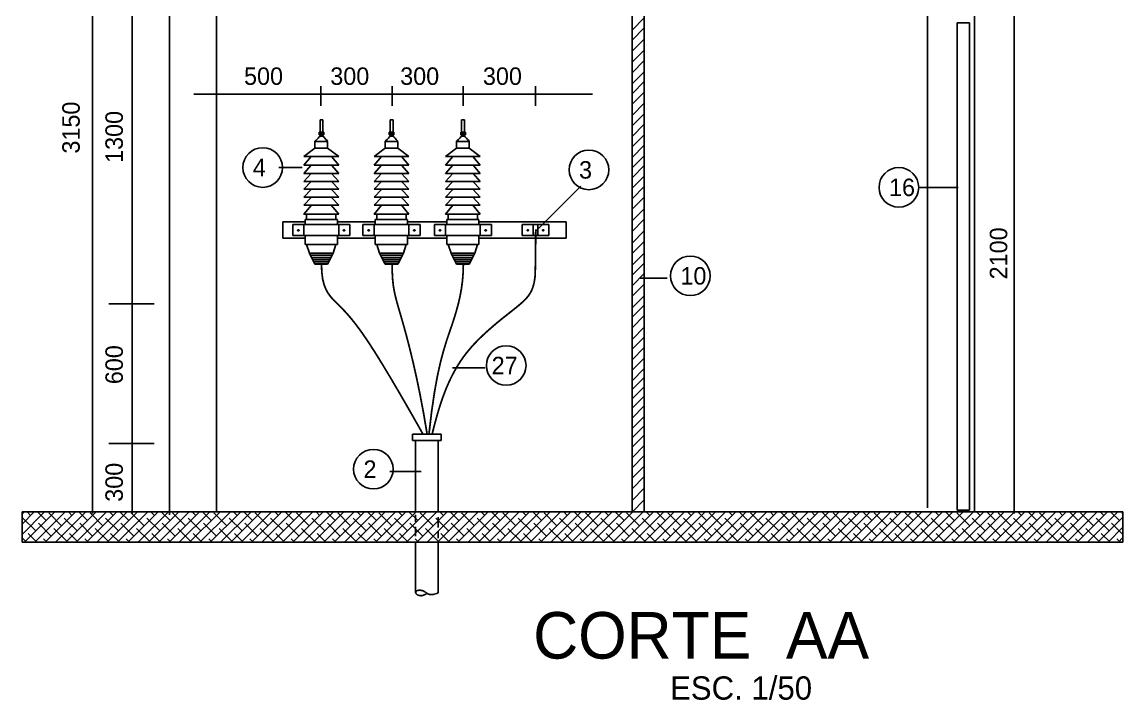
# Model space of a CAD drawing. Extents: x 0.013 to 0.842, y 0.009 to 0.544.
# Drawn here: x 0.2083 to 0.3028, y 0.2093 to 0.2675 of the extents above; entities that cross this region are included whole.
import ezdxf

# ---------------------------------------------------------------- set-up
doc = ezdxf.new("R2010")
doc.units = 0
doc.header["$LTSCALE"] = 250
doc.header["$MEASUREMENT"] = 0
doc.layers.get('0').update_dxf_attribs({"linetype": 'CONTINUOUS'})
doc.layers.add('DETALHES-DIVERSOS', color=7, linetype='CONTINUOUS')
doc.styles.add('ROMANS', font='TXT', dxfattribs={"height": 100})

# ---------------------------------------------------------------- blocks, each defined once
blk = doc.blocks.new('*X2')
at = {"color": 0}
for p, q in [((72330, 43869), (72711, 44250)), ((72330, 44046), (72534, 44250)), ((72330, 44223), (72357, 44250)), ((72567, 43929), (72346, 44150)), ((72368, 43730), (72888, 44250)), ((72478, 44194), (72423, 44250)), ((72545, 43730), (73065, 44250)), ((72744, 44106), (72599, 44250)), ((72721, 43730), (73241, 44250)), ((73009, 44017), (72788, 44238)), ((72898, 43730), (73418, 44250)), ((73274, 43929), (73053, 44150)), ((73075, 43730), (73595, 44250)), ((73186, 44194), (73130, 44250)), ((73252, 43730), (73772, 44250)), ((73451, 44106), (73307, 44250)), ((73428, 43730), (73948, 44250)), ((73716, 44017), (73495, 44238)), ((73605, 43730), (74125, 44250)), ((73981, 43929), (73760, 44150)), ((73782, 43730), (74302, 44250)), ((73893, 44194), (73837, 44250)), ((73959, 43730), (74479, 44250)), ((74158, 44106), (74014, 44250)), ((74136, 43730), (74656, 44250)), ((74423, 44017), (74202, 44238)), ((74312, 43730), (74832, 44250)), ((74688, 43929), (74467, 44150)), ((74489, 43730), (75009, 44250)), ((74600, 44194), (74544, 44250)), ((74666, 43730), (75186, 44250)), ((74865, 44106), (74721, 44250)), ((74843, 43730), (75363, 44250)), ((75130, 44017), (74909, 44238)), ((75019, 43730), (75539, 44250)), ((75395, 43929), (75174, 44150)), ((75196, 43730), (75716, 44250)), ((75307, 44194), (75251, 44250)), ((75373, 43730), (75893, 44250)), ((75572, 44106), (75428, 44250)), ((75550, 43730), (76070, 44250)), ((75837, 44017), (75616, 44238)), ((75727, 43730), (76247, 44250)), ((76102, 43929), (75881, 44150)), ((75903, 43730), (76423, 44250)), ((76014, 44194), (75958, 44250)), ((76080, 43730), (76600, 44250)), ((76279, 44106), (76135, 44250)), ((76257, 43730), (76777, 44250)), ((76544, 44017), (76323, 44238)), ((76434, 43730), (76954, 44250)), ((76809, 43929), (76589, 44150)), ((76610, 43730), (77130, 44250)), ((76721, 44194), (76665, 44250)), ((76787, 43730), (77307, 44250)), ((76986, 44106), (76842, 44250)), ((76964, 43730), (77484, 44250)), ((77251, 44017), (77030, 44238)), ((77141, 43730), (77661, 44250)), ((77517, 43929), (77296, 44150)), ((77318, 43730), (77838, 44250)), ((77428, 44194), (77372, 44250)), ((77494, 43730), (78014, 44250)), ((77693, 44106), (77549, 44250)), ((77671, 43730), (78191, 44250)), ((77959, 44017), (77738, 44238)), ((77848, 43730), (78368, 44250)), ((78224, 43929), (78003, 44150)), ((78025, 43730), (78545, 44250)), ((78135, 44194), (78079, 44250)), ((78201, 43730), (78721, 44250)), ((78400, 44106), (78256, 44250)), ((78378, 43730), (78898, 44250)), ((78666, 44017), (78445, 44238)), ((78555, 43730), (79075, 44250)), ((78931, 43929), (78710, 44150)), ((78732, 43730), (79252, 44250)), ((78842, 44194), (78787, 44250)), ((78909, 43730), (79429, 44250)), ((79108, 44106), (78963, 44250)), ((79085, 43730), (79605, 44250)), ((79373, 44017), (79152, 44238)), ((79262, 43730), (79782, 44250)), ((79638, 43929), (79417, 44150)), ((79439, 43730), (79959, 44250)), ((79550, 44194), (79494, 44250)), ((79616, 43730), (80136, 44250)), ((79815, 44106), (79670, 44250)), ((79792, 43730), (80312, 44250)), ((80080, 44017), (79859, 44238)), ((79969, 43730), (80489, 44250)), ((80345, 43929), (80124, 44150)), ((80146, 43730), (80666, 44250)), ((80257, 44194), (80201, 44250)), ((80323, 43730), (80843, 44250)), ((80522, 44106), (80378, 44250)), ((80500, 43730), (81020, 44250)), ((80787, 44017), (80566, 44238)), ((80676, 43730), (81196, 44250)), ((81052, 43929), (80831, 44150)), ((80853, 43730), (81373, 44250)), ((80964, 44194), (80908, 44250)), ((81030, 43730), (81550, 44250)), ((81229, 44106), (81085, 44250)), ((81207, 43730), (81727, 44250)), ((81494, 44017), (81273, 44238)), ((81383, 43730), (81903, 44250)), ((81759, 43929), (81538, 44150)), ((81560, 43730), (82080, 44250)), ((81671, 44194), (81615, 44250)), ((81737, 43730), (82257, 44250)), ((81936, 44106), (81792, 44250)), ((81914, 43730), (82434, 44250)), ((82201, 44017), (81980, 44238)), ((82091, 43730), (82611, 44250)), ((82466, 43929), (82245, 44150)), ((82267, 43730), (82787, 44250)), ((82378, 44194), (82322, 44250)), ((82444, 43730), (82964, 44250)), ((82643, 44106), (82499, 44250)), ((82621, 43730), (83141, 44250)), ((82908, 44017), (82687, 44238)), ((82798, 43730), (83318, 44250)), ((83173, 43929), (82952, 44150)), ((82974, 43730), (83494, 44250)), ((83085, 44194), (83029, 44250)), ((83151, 43730), (83671, 44250)), ((83350, 44106), (83206, 44250)), ((83328, 43730), (83848, 44250)), ((83615, 44017), (83394, 44238)), ((83505, 43730), (84025, 44250)), ((83881, 43929), (83660, 44150)), ((83682, 43730), (84202, 44250)), ((83792, 44194), (83736, 44250)), ((83858, 43730), (84378, 44250)), ((84057, 44106), (83913, 44250)), ((84035, 43730), (84555, 44250)), ((84322, 44017), (84102, 44238)), ((84212, 43730), (84732, 44250)), ((84588, 43929), (84367, 44150)), ((84389, 43730), (84909, 44250)), ((84499, 44194), (84443, 44250)), ((84565, 43730), (85085, 44250)), ((84764, 44106), (84620, 44250)), ((84742, 43730), (85262, 44250)), ((85030, 44017), (84809, 44238)), ((84919, 43730), (85439, 44250)), ((85295, 43929), (85074, 44150)), ((85096, 43730), (85616, 44250)), ((85206, 44194), (85151, 44250)), ((85273, 43730), (85793, 44250)), ((85472, 44106), (85327, 44250)), ((85449, 43730), (85969, 44250)), ((85737, 44017), (85516, 44238)), ((85626, 43730), (86146, 44250)), ((86002, 43929), (85781, 44150)), ((85803, 43730), (86323, 44250)), ((85913, 44194), (85858, 44250)), ((85980, 43730), (86500, 44250)), ((86179, 44106), (86034, 44250)), ((86156, 43730), (86676, 44250)), ((86444, 44017), (86223, 44238)), ((86333, 43730), (86853, 44250)), ((86709, 43929), (86488, 44150)), ((86510, 43730), (87030, 44250)), ((86621, 44194), (86565, 44250)), ((86687, 43730), (87207, 44250)), ((86886, 44106), (86742, 44250)), ((86864, 43730), (87384, 44250)), ((87151, 44017), (86930, 44238)), ((87040, 43730), (87560, 44250)), ((87416, 43929), (87195, 44150)), ((87217, 43730), (87737, 44250)), ((87328, 44194), (87272, 44250)), ((87394, 43730), (87914, 44250)), ((87593, 44106), (87449, 44250)), ((87571, 43730), (88091, 44250)), ((87858, 44017), (87637, 44238)), ((87747, 43730), (88267, 44250)), ((88123, 43929), (87902, 44150)), ((87924, 43730), (88444, 44250)), ((88035, 44194), (87979, 44250)), ((88101, 43730), (88621, 44250)), ((88300, 44106), (88156, 44250)), ((88278, 43730), (88798, 44250)), ((88565, 44017), (88344, 44238)), ((88455, 43730), (88975, 44250)), ((88830, 43929), (88609, 44150)), ((88631, 43730), (89151, 44250)), ((88742, 44194), (88686, 44250)), ((88808, 43730), (89328, 44250)), ((89007, 44106), (88863, 44250)), ((88985, 43730), (89505, 44250)), ((89272, 44017), (89051, 44238)), ((89162, 43730), (89682, 44250)), ((89537, 43929), (89316, 44150)), ((89338, 43730), (89858, 44250)), ((89449, 44194), (89393, 44250)), ((89515, 43730), (90035, 44250)), ((89714, 44106), (89570, 44250)), ((89692, 43730), (90212, 44250)), ((89979, 44017), (89758, 44238)), ((89869, 43730), (90389, 44250)), ((90245, 43929), (90024, 44150)), ((90045, 43730), (90565, 44250)), ((90156, 44194), (90100, 44250)), ((90222, 43730), (90742, 44250)), ((90421, 44106), (90277, 44250)), ((90399, 43730), (90919, 44250)), ((90686, 44017), (90465, 44238)), ((90576, 43730), (91096, 44250)), ((90952, 43929), (90731, 44150)), ((90753, 43730), (91190, 44167)), ((90863, 44194), (90807, 44250)), ((91128, 44106), (90984, 44250)), ((91190, 44221), (91173, 44238)), ((72832, 43841), (72611, 44062)), ((73097, 43752), (72876, 43973)), ((73539, 43841), (73318, 44062)), ((73804, 43752), (73583, 43973)), ((74246, 43841), (74025, 44062)), ((74511, 43752), (74290, 43973)), ((74953, 43841), (74732, 44062)), ((75218, 43752), (74998, 43973)), ((75660, 43841), (75439, 44062)), ((75926, 43752), (75705, 43973)), ((76368, 43841), (76147, 44062)), ((76633, 43752), (76412, 43973)), ((77075, 43841), (76854, 44062)), ((77340, 43752), (77119, 43973)), ((77782, 43841), (77561, 44062)), ((78047, 43752), (77826, 43973)), ((78489, 43841), (78268, 44062)), ((78754, 43752), (78533, 43973)), ((79196, 43841), (78975, 44062)), ((79461, 43752), (79240, 43973)), ((79903, 43841), (79682, 44062)), ((80168, 43752), (79947, 43973)), ((80610, 43841), (80389, 44062)), ((80875, 43752), (80654, 43973)), ((81317, 43841), (81096, 44062)), ((81582, 43752), (81361, 43973)), ((82024, 43841), (81803, 44062)), ((82290, 43752), (82069, 43973)), ((82731, 43841), (82511, 44062)), ((82997, 43752), (82776, 43973)), ((83439, 43841), (83218, 44062)), ((83704, 43752), (83483, 43973)), ((84146, 43841), (83925, 44062)), ((84411, 43752), (84190, 43973)), ((84853, 43841), (84632, 44062)), ((85118, 43752), (84897, 43973)), ((85560, 43841), (85339, 44062)), ((85825, 43752), (85604, 43973)), ((86267, 43841), (86046, 44062)), ((86532, 43752), (86311, 43973)), ((86974, 43841), (86753, 44062)), ((87239, 43752), (87018, 43973)), ((87681, 43841), (87460, 44062)), ((87946, 43752), (87725, 43973)), ((88388, 43841), (88167, 44062)), ((88654, 43752), (88433, 43973)), ((89095, 43841), (88874, 44062)), ((89361, 43752), (89140, 43973)), ((89803, 43841), (89582, 44062)), ((90068, 43752), (89847, 43973)), ((90510, 43841), (90289, 44062)), ((90775, 43752), (90554, 43973)), ((90929, 43730), (91190, 43991)), ((91190, 43867), (90996, 44062)), ((72390, 43752), (72330, 43812)), ((72589, 43730), (72434, 43885)), ((72766, 43730), (72699, 43796)), ((73296, 43730), (73141, 43885)), ((73473, 43730), (73407, 43796)), ((74003, 43730), (73848, 43885)), ((74180, 43730), (74114, 43796)), ((74710, 43730), (74556, 43885)), ((74887, 43730), (74821, 43796)), ((75417, 43730), (75263, 43885)), ((75594, 43730), (75528, 43796)), ((76125, 43730), (75970, 43885)), ((76301, 43730), (76235, 43796)), ((76832, 43730), (76677, 43885)), ((77008, 43730), (76942, 43796)), ((77539, 43730), (77384, 43885)), ((77716, 43730), (77649, 43796)), ((78246, 43730), (78091, 43885)), ((78423, 43730), (78356, 43796)), ((78953, 43730), (78798, 43885)), ((79130, 43730), (79063, 43796)), ((79660, 43730), (79505, 43885)), ((79837, 43730), (79770, 43796)), ((80367, 43730), (80212, 43885)), ((80544, 43730), (80478, 43796)), ((81074, 43730), (80920, 43885)), ((81251, 43730), (81185, 43796)), ((81781, 43730), (81627, 43885)), ((81958, 43730), (81892, 43796)), ((82489, 43730), (82334, 43885)), ((82665, 43730), (82599, 43796)), ((83196, 43730), (83041, 43885)), ((83372, 43730), (83306, 43796)), ((83903, 43730), (83748, 43885)), ((84080, 43730), (84013, 43796)), ((84610, 43730), (84455, 43885)), ((84787, 43730), (84720, 43796)), ((85317, 43730), (85162, 43885)), ((85494, 43730), (85427, 43796)), ((86024, 43730), (85869, 43885)), ((86201, 43730), (86134, 43796)), ((86731, 43730), (86576, 43885)), ((86908, 43730), (86842, 43796)), ((87438, 43730), (87283, 43885)), ((87615, 43730), (87549, 43796)), ((88145, 43730), (87991, 43885)), ((88322, 43730), (88256, 43796)), ((88853, 43730), (88698, 43885)), ((89029, 43730), (88963, 43796)), ((89560, 43730), (89405, 43885)), ((89736, 43730), (89670, 43796)), ((90267, 43730), (90112, 43885)), ((90444, 43730), (90377, 43796)), ((90974, 43730), (90819, 43885)), ((91151, 43730), (91084, 43796)), ((91106, 43730), (91190, 43814))]:
    blk.add_line(p, q, dxfattribs=at)

msp = doc.modelspace()

# ---------------------------------------------------------------- linework, layer by layer
at = {"layer": 'DETALHES-DIVERSOS'}
for p, q in [((0.2144, 0.2253), (0.2144, 0.2912)), ((0.2178, 0.2253), (0.2178, 0.2912)), ((0.2935, 0.2253), (0.2935, 0.2912)), ((0.220996, 0.285609), (0.220996, 0.225191)), ((0.225029, 0.285558), (0.225029, 0.225441)), ((0.260723, 0.225441), (0.260723, 0.285558)), ((0.261725, 0.285558), (0.261725, 0.225441)), ((0.286066, 0.285558), (0.286066, 0.225792)), ((0.290074, 0.285609), (0.290074, 0.225441)), ((0.260725, 0.266825), (0.261722, 0.267814)), ((0.288602, 0.225592), (0.288602, 0.267423)), ((0.288602, 0.267423), (0.289655, 0.267423)), ((0.289655, 0.267423), (0.289655, 0.225592)), ((0.260725, 0.265973), (0.261722, 0.266962)), ((0.260725, 0.265021), (0.261722, 0.26601)), ((0.260725, 0.264069), (0.261722, 0.265058)), ((0.260725, 0.263167), (0.261722, 0.264156)), ((0.260725, 0.262216), (0.261722, 0.263205)), ((0.234, 0.2603), (0.234, 0.262)), ((0.2401, 0.2603), (0.2401, 0.262)), ((0.2462, 0.2603), (0.2462, 0.262)), ((0.2524, 0.2603), (0.2524, 0.262)), ((0.260725, 0.261364), (0.261722, 0.262353)), ((0.2231, 0.2613), (0.2573, 0.2613)), ((0.260725, 0.260462), (0.261722, 0.261451)), ((0.260725, 0.25951), (0.261722, 0.260499)), ((0.234161, 0.259084), (0.233923, 0.259084)), ((0.233923, 0.259084), (0.233923, 0.25804)), ((0.234161, 0.25804), (0.234161, 0.259084)), ((0.240186, 0.259084), (0.239948, 0.259084)), ((0.239948, 0.259084), (0.239948, 0.25804)), ((0.240186, 0.25804), (0.240186, 0.259084)), ((0.246314, 0.259084), (0.246076, 0.259084)), ((0.246076, 0.259084), (0.246076, 0.25804)), ((0.246314, 0.25804), (0.246314, 0.259084)), ((0.260725, 0.258608), (0.261722, 0.259597)), ((0.233841, 0.257802), (0.233841, 0.25804)), ((0.233841, 0.25804), (0.234242, 0.25804)), ((0.233923, 0.25804), (0.234161, 0.25804)), ((0.233972, 0.257802), (0.233972, 0.25804)), ((0.234104, 0.257802), (0.234104, 0.25804)), ((0.234242, 0.25804), (0.234242, 0.257802)), ((0.239866, 0.257802), (0.239866, 0.25804)), ((0.239866, 0.25804), (0.240267, 0.25804)), ((0.239948, 0.25804), (0.240186, 0.25804)), ((0.239996, 0.257802), (0.239996, 0.25804)), ((0.240129, 0.257802), (0.240129, 0.25804)), ((0.240267, 0.25804), (0.240267, 0.257802)), ((0.245995, 0.257802), (0.245995, 0.25804)), ((0.245995, 0.25804), (0.246396, 0.25804)), ((0.246076, 0.25804), (0.246314, 0.25804)), ((0.246125, 0.257802), (0.246125, 0.25804)), ((0.246258, 0.257802), (0.246258, 0.25804)), ((0.246396, 0.25804), (0.246396, 0.257802)), ((0.260725, 0.257707), (0.261722, 0.258696)), ((0.233488, 0.257258), (0.233488, 0.256675)), ((0.233488, 0.257248), (0.234573, 0.257248)), ((0.234242, 0.257802), (0.233841, 0.257802)), ((0.233923, 0.257802), (0.233923, 0.257694)), ((0.233923, 0.257694), (0.234161, 0.257694)), ((0.234161, 0.257694), (0.234161, 0.257802)), ((0.234573, 0.257236), (0.234573, 0.256675)), ((0.239513, 0.257258), (0.239513, 0.256675)), ((0.239513, 0.257248), (0.240597, 0.257248)), ((0.240267, 0.257802), (0.239866, 0.257802)), ((0.239948, 0.257802), (0.239948, 0.257694)), ((0.239948, 0.257694), (0.240186, 0.257694)), ((0.240186, 0.257694), (0.240186, 0.257802)), ((0.240597, 0.257236), (0.240597, 0.256675)), ((0.245641, 0.257258), (0.245641, 0.256675)), ((0.245641, 0.257248), (0.246726, 0.257248)), ((0.246396, 0.257802), (0.245995, 0.257802)), ((0.246076, 0.257802), (0.246076, 0.257694)), ((0.246076, 0.257694), (0.246314, 0.257694)), ((0.246314, 0.257694), (0.246314, 0.257802)), ((0.246726, 0.257236), (0.246726, 0.256675)), ((0.260725, 0.256805), (0.261722, 0.257794)), ((0.233488, 0.256675), (0.232536, 0.25596)), ((0.233488, 0.256675), (0.234573, 0.256675)), ((0.234573, 0.256675), (0.235525, 0.25596)), ((0.239513, 0.256675), (0.23856, 0.25596)), ((0.239513, 0.256675), (0.240597, 0.256675)), ((0.240597, 0.256675), (0.24155, 0.25596)), ((0.245641, 0.256675), (0.244689, 0.25596)), ((0.245641, 0.256675), (0.246726, 0.256675)), ((0.246726, 0.256675), (0.247678, 0.25596)), ((0.260725, 0.255903), (0.261722, 0.256892)), ((0.235525, 0.25596), (0.232536, 0.25596)), ((0.233165, 0.255956), (0.232536, 0.255204)), ((0.232536, 0.255204), (0.235525, 0.255204)), ((0.233161, 0.255197), (0.232536, 0.254497)), ((0.234894, 0.255957), (0.235525, 0.255204)), ((0.234899, 0.255197), (0.235525, 0.254497)), ((0.24155, 0.25596), (0.23856, 0.25596)), ((0.239189, 0.255956), (0.23856, 0.255204)), ((0.23856, 0.255204), (0.24155, 0.255204)), ((0.239186, 0.255197), (0.23856, 0.254497)), ((0.240919, 0.255957), (0.24155, 0.255204)), ((0.240924, 0.255197), (0.24155, 0.254497)), ((0.247678, 0.25596), (0.244689, 0.25596)), ((0.245318, 0.255956), (0.244689, 0.255204)), ((0.244689, 0.255204), (0.247678, 0.255204)), ((0.245314, 0.255197), (0.244689, 0.254497)), ((0.247048, 0.255957), (0.247678, 0.255204)), ((0.247053, 0.255197), (0.247678, 0.254497)), ((0.260725, 0.255001), (0.261722, 0.25599)), ((0.260725, 0.25415), (0.261722, 0.255139)), ((0.2304, 0.255), (0.2324, 0.255)), ((0.235525, 0.254497), (0.232536, 0.254497)), ((0.233163, 0.254491), (0.232536, 0.253813)), ((0.234897, 0.254491), (0.235525, 0.253813)), ((0.24155, 0.254497), (0.23856, 0.254497)), ((0.239188, 0.254491), (0.23856, 0.253813)), ((0.240922, 0.254491), (0.24155, 0.253813)), ((0.247678, 0.254497), (0.244689, 0.254497)), ((0.245316, 0.254491), (0.244689, 0.253813)), ((0.247051, 0.254491), (0.247678, 0.253813)), ((0.260725, 0.253248), (0.261722, 0.254237)), ((0.232536, 0.253813), (0.235525, 0.253813)), ((0.233168, 0.253812), (0.232536, 0.25313)), ((0.234892, 0.253812), (0.235525, 0.25313)), ((0.23856, 0.253813), (0.24155, 0.253813)), ((0.239193, 0.253812), (0.23856, 0.25313)), ((0.240917, 0.253812), (0.24155, 0.25313)), ((0.244689, 0.253813), (0.247678, 0.253813)), ((0.245322, 0.253812), (0.244689, 0.25313)), ((0.247046, 0.253812), (0.247678, 0.25313)), ((0.2563, 0.2534), (0.2525, 0.2496)), ((0.260725, 0.252346), (0.261722, 0.253335)), ((0.2854, 0.2533), (0.2887, 0.2533)), ((0.235525, 0.25313), (0.232536, 0.25313)), ((0.233161, 0.253123), (0.232536, 0.252447)), ((0.232536, 0.252447), (0.235525, 0.252447)), ((0.233161, 0.25244), (0.232536, 0.251764)), ((0.234899, 0.25244), (0.235525, 0.251764)), ((0.2349, 0.253123), (0.235525, 0.252447)), ((0.24155, 0.25313), (0.23856, 0.25313)), ((0.239186, 0.253123), (0.23856, 0.252447)), ((0.23856, 0.252447), (0.24155, 0.252447)), ((0.239186, 0.25244), (0.23856, 0.251764)), ((0.240924, 0.253123), (0.24155, 0.252447)), ((0.240924, 0.25244), (0.24155, 0.251764)), ((0.247678, 0.25313), (0.244689, 0.25313)), ((0.245314, 0.253123), (0.244689, 0.252447)), ((0.244689, 0.252447), (0.247678, 0.252447)), ((0.245315, 0.25244), (0.244689, 0.251764)), ((0.247052, 0.25244), (0.247678, 0.251764)), ((0.247053, 0.253123), (0.247678, 0.252447)), ((0.260725, 0.251445), (0.261722, 0.252434)), ((0.233175, 0.251767), (0.232536, 0.251008)), ((0.235525, 0.251764), (0.232536, 0.251764)), ((0.234886, 0.251767), (0.235525, 0.251008)), ((0.2392, 0.251767), (0.23856, 0.251008)), ((0.24155, 0.251764), (0.23856, 0.251764)), ((0.24091, 0.251767), (0.24155, 0.251008)), ((0.245328, 0.251767), (0.244689, 0.251008)), ((0.247678, 0.251764), (0.244689, 0.251764)), ((0.247039, 0.251767), (0.247678, 0.251008)), ((0.260725, 0.250443), (0.261722, 0.251432)), ((0.232536, 0.251003), (0.232536, 0.251013)), ((0.232536, 0.251008), (0.235525, 0.251008)), ((0.232636, 0.250526), (0.235408, 0.250526)), ((0.232637, 0.250533), (0.232637, 0.25012)), ((0.232774, 0.250526), (0.232774, 0.251008)), ((0.235288, 0.250526), (0.235288, 0.251008)), ((0.235411, 0.250525), (0.235411, 0.25012)), ((0.235525, 0.251008), (0.235525, 0.251003)), ((0.23856, 0.251003), (0.23856, 0.251013)), ((0.23856, 0.251008), (0.24155, 0.251008)), ((0.238661, 0.250533), (0.238661, 0.25012)), ((0.238661, 0.250526), (0.241433, 0.250526)), ((0.238798, 0.250526), (0.238798, 0.251008)), ((0.241313, 0.250526), (0.241313, 0.251008)), ((0.241436, 0.250525), (0.241436, 0.25012)), ((0.24155, 0.251008), (0.24155, 0.251003)), ((0.244689, 0.251003), (0.244689, 0.251013)), ((0.244689, 0.251008), (0.247678, 0.251008)), ((0.24479, 0.250533), (0.24479, 0.25012)), ((0.24479, 0.250526), (0.247562, 0.250526)), ((0.244927, 0.250526), (0.244927, 0.251008)), ((0.247442, 0.250526), (0.247442, 0.251008)), ((0.247564, 0.250525), (0.247564, 0.25012)), ((0.247678, 0.251008), (0.247678, 0.251003)), ((0.260725, 0.249541), (0.261722, 0.25053)), ((0.23074, 0.25034), (0.23074, 0.248937)), ((0.232648, 0.25034), (0.23074, 0.25034)), ((0.231583, 0.250118), (0.231583, 0.24916)), ((0.236477, 0.250118), (0.231583, 0.250118)), ((0.232536, 0.24916), (0.232536, 0.250117)), ((0.238672, 0.25034), (0.235373, 0.25034)), ((0.235525, 0.250118), (0.235525, 0.24916)), ((0.236477, 0.24916), (0.236477, 0.250118)), ((0.237608, 0.250118), (0.237608, 0.24916)), ((0.242502, 0.250118), (0.237608, 0.250118)), ((0.23856, 0.24916), (0.23856, 0.250117)), ((0.244782, 0.25034), (0.241418, 0.25034)), ((0.24155, 0.250118), (0.24155, 0.24916)), ((0.242502, 0.24916), (0.242502, 0.250118)), ((0.243737, 0.250118), (0.243737, 0.24916)), ((0.24863, 0.250118), (0.243737, 0.250118)), ((0.244689, 0.24916), (0.244689, 0.250117)), ((0.254229, 0.25034), (0.247542, 0.25034)), ((0.247678, 0.250118), (0.247678, 0.24916)), ((0.24863, 0.24916), (0.24863, 0.250118)), ((0.251269, 0.250118), (0.251269, 0.24916)), ((0.253563, 0.250118), (0.251269, 0.250118)), ((0.252221, 0.24916), (0.252221, 0.250117)), ((0.252611, 0.250118), (0.252611, 0.24916)), ((0.253563, 0.24916), (0.253563, 0.250118)), ((0.255037, 0.25034), (0.253766, 0.25034)), ((0.255037, 0.248937), (0.255037, 0.25034)), ((0.260725, 0.248539), (0.261722, 0.249528)), ((0.23074, 0.248937), (0.232648, 0.248937)), ((0.231583, 0.24916), (0.236477, 0.24916)), ((0.232637, 0.249159), (0.232637, 0.248404)), ((0.235408, 0.249157), (0.235408, 0.248404)), ((0.235414, 0.248937), (0.238672, 0.248937)), ((0.237608, 0.24916), (0.242502, 0.24916)), ((0.238661, 0.249159), (0.238661, 0.248404)), ((0.241398, 0.248937), (0.244803, 0.248937)), ((0.241433, 0.249157), (0.241433, 0.248404)), ((0.243737, 0.24916), (0.24863, 0.24916)), ((0.24479, 0.249159), (0.24479, 0.248404)), ((0.247562, 0.249157), (0.247562, 0.248404)), ((0.24757, 0.248937), (0.253829, 0.248937)), ((0.251269, 0.24916), (0.253563, 0.24916)), ((0.253766, 0.248937), (0.255037, 0.248937)), ((0.260725, 0.247637), (0.261722, 0.248626)), ((0.235408, 0.248404), (0.232637, 0.248404)), ((0.233012, 0.247647), (0.232774, 0.248404)), ((0.233488, 0.246695), (0.233012, 0.247647)), ((0.233012, 0.247647), (0.235049, 0.247647)), ((0.234573, 0.246695), (0.235049, 0.247647)), ((0.235049, 0.247647), (0.235287, 0.248404)), ((0.241433, 0.248404), (0.238661, 0.248404)), ((0.239036, 0.247647), (0.238798, 0.248404)), ((0.239513, 0.246695), (0.239036, 0.247647)), ((0.239036, 0.247647), (0.241073, 0.247647)), ((0.240597, 0.246695), (0.241073, 0.247647)), ((0.241073, 0.247647), (0.241312, 0.248404)), ((0.247562, 0.248404), (0.24479, 0.248404)), ((0.245165, 0.247647), (0.244927, 0.248404)), ((0.245641, 0.246695), (0.245165, 0.247647)), ((0.245165, 0.247647), (0.247202, 0.247647)), ((0.246726, 0.246695), (0.247202, 0.247647)), ((0.247202, 0.247647), (0.24744, 0.248404)), ((0.260725, 0.246635), (0.261722, 0.247624)), ((0.233099, 0.247467), (0.234949, 0.247467)), ((0.233186, 0.247288), (0.234875, 0.247288)), ((0.233276, 0.247109), (0.234784, 0.247109)), ((0.233351, 0.24693), (0.234702, 0.24693)), ((0.233454, 0.246751), (0.234598, 0.246751)), ((0.234573, 0.246695), (0.233488, 0.246695)), ((0.239123, 0.247467), (0.240974, 0.247467)), ((0.239211, 0.247288), (0.240899, 0.247288)), ((0.239301, 0.247109), (0.240809, 0.247109)), ((0.239376, 0.24693), (0.240727, 0.24693)), ((0.239479, 0.246751), (0.240623, 0.246751)), ((0.240597, 0.246695), (0.239513, 0.246695)), ((0.245252, 0.247467), (0.247102, 0.247467)), ((0.24534, 0.247288), (0.247028, 0.247288)), ((0.24543, 0.247109), (0.246938, 0.247109)), ((0.245504, 0.24693), (0.246855, 0.24693)), ((0.245608, 0.246751), (0.246752, 0.246751)), ((0.246726, 0.246695), (0.245641, 0.246695)), ((0.260725, 0.245783), (0.261722, 0.246772)), ((0.260725, 0.244882), (0.261722, 0.245871)), ((0.260725, 0.24398), (0.261722, 0.244969)), ((0.2637, 0.2455), (0.2614, 0.2455)), ((0.260725, 0.242978), (0.261722, 0.243967)), ((0.2197, 0.2433), (0.2158, 0.2433)), ((0.260725, 0.242176), (0.261722, 0.243165)), ((0.260725, 0.241275), (0.261722, 0.242264)), ((0.260725, 0.240273), (0.261722, 0.241262)), ((0.260725, 0.239421), (0.261722, 0.24041)), ((0.260725, 0.238519), (0.261722, 0.239508)), ((0.260725, 0.237618), (0.261722, 0.238607)), ((0.2481, 0.2378), (0.2453, 0.2378)), ((0.260725, 0.236716), (0.261722, 0.237705)), ((0.260725, 0.235964), (0.261722, 0.236953)), ((0.260725, 0.235163), (0.261722, 0.236152)), ((0.260725, 0.234361), (0.261722, 0.23535)), ((0.260725, 0.23351), (0.261722, 0.234499)), ((0.260725, 0.232608), (0.261722, 0.233597)), ((0.260725, 0.231806), (0.261722, 0.232795)), ((0.241861, 0.231553), (0.241861, 0.232104)), ((0.241861, 0.232104), (0.244316, 0.232104)), ((0.244316, 0.231553), (0.241861, 0.231553)), ((0.242112, 0.231553), (0.242112, 0.225441)), ((0.244066, 0.231553), (0.244066, 0.225491)), ((0.244316, 0.232104), (0.244316, 0.231553)), ((0.260725, 0.231005), (0.261722, 0.231994)), ((0.2197, 0.2313), (0.2158, 0.2313)), ((0.260725, 0.230103), (0.261722, 0.231092)), ((0.260725, 0.229251), (0.261722, 0.23024)), ((0.2399, 0.2289), (0.2426, 0.2289)), ((0.260725, 0.22835), (0.261722, 0.229339)), ((0.260725, 0.227448), (0.261722, 0.228437)), ((0.260725, 0.226446), (0.261722, 0.227435)), ((0.260725, 0.225444), (0.261722, 0.226433)), ((0.225029, 0.225441), (0.208346, 0.225441)), ((0.208346, 0.225441), (0.30283, 0.225441)), ((0.208346, 0.222836), (0.208346, 0.225441)), ((0.242112, 0.225191), (0.242112, 0.22459)), ((0.244066, 0.22499), (0.244066, 0.224089)), ((0.289655, 0.225592), (0.288602, 0.225592)), ((0.30283, 0.225441), (0.30283, 0.222836)), ((0.242112, 0.224139), (0.242112, 0.223337)), ((0.244066, 0.223788), (0.244066, 0.223187)), ((0.30283, 0.222836), (0.208346, 0.222836)), ((0.242112, 0.222836), (0.242112, 0.218478)), ((0.244066, 0.222836), (0.244066, 0.218478))]:
    msp.add_line(p, q, dxfattribs=at)
for points in [[(0.233483, 0.25726), (0.233549, 0.257315), (0.233657, 0.257423), (0.23376, 0.257532), (0.23386, 0.257628), (0.233957, 0.257695), (0.233963, 0.257697)], [(0.234142, 0.257696), (0.234144, 0.257695), (0.234237, 0.257628), (0.234331, 0.257532), (0.234427, 0.257422), (0.234527, 0.257313), (0.234586, 0.257258)], [(0.239508, 0.25726), (0.239574, 0.257315), (0.239682, 0.257423), (0.239785, 0.257532), (0.239885, 0.257628), (0.239982, 0.257695), (0.239988, 0.257697)], [(0.240167, 0.257696), (0.240169, 0.257695), (0.240262, 0.257628), (0.240356, 0.257532), (0.240452, 0.257422), (0.240551, 0.257313), (0.240611, 0.257258)], [(0.245636, 0.25726), (0.245703, 0.257315), (0.24581, 0.257423), (0.245914, 0.257532), (0.246014, 0.257628), (0.24611, 0.257695), (0.246117, 0.257697)], [(0.246295, 0.257696), (0.246298, 0.257695), (0.246391, 0.257628), (0.246484, 0.257532), (0.24658, 0.257422), (0.24668, 0.257313), (0.24674, 0.257258)], [(0.244066, 0.218478), (0.24394, 0.218427), (0.243825, 0.218387), (0.243721, 0.218358), (0.243626, 0.218338), (0.24354, 0.218327), (0.243462, 0.218324), (0.243391, 0.218329), (0.243327, 0.21834), (0.243268, 0.218357), (0.243215, 0.218378), (0.243166, 0.218404), (0.243121, 0.218432), (0.243078, 0.218462), (0.243036, 0.218493), (0.242996, 0.218524), (0.242955, 0.218553), (0.242914, 0.21858), (0.242872, 0.218604), (0.242829, 0.218626), (0.242785, 0.218646), (0.24274, 0.218662), (0.242693, 0.218676), (0.242645, 0.218687), (0.242596, 0.218695), (0.242545, 0.2187), (0.242494, 0.218701), (0.242443, 0.2187), (0.242394, 0.218697), (0.242346, 0.218691), (0.242303, 0.218683), (0.242263, 0.218673), (0.242229, 0.218661), (0.2422, 0.218648), (0.242178, 0.218633), (0.24216, 0.218618), (0.242147, 0.218601), (0.242138, 0.218583), (0.242132, 0.218565), (0.242129, 0.218547), (0.242129, 0.218528), (0.242129, 0.218509), (0.242132, 0.21849), (0.242136, 0.218471), (0.242143, 0.218453), (0.242152, 0.218434), (0.242164, 0.218415), (0.242178, 0.218396), (0.242195, 0.218378), (0.242216, 0.218359), (0.242239, 0.21834), (0.242265, 0.218322), (0.242295, 0.218305), (0.242326, 0.21829), (0.242361, 0.218275), (0.242398, 0.218263), (0.242438, 0.218252), (0.242479, 0.218244), (0.242523, 0.218239), (0.242569, 0.218236), (0.242615, 0.218237), (0.242663, 0.218241), (0.242712, 0.218249), (0.24276, 0.218261), (0.242809, 0.218277), (0.242857, 0.218298), (0.242904, 0.218322), (0.242949, 0.218347), (0.242991, 0.218371), (0.24303, 0.218393), (0.243063, 0.218411), (0.243092, 0.218423), (0.243114, 0.218428)]]:
    msp.add_lwpolyline(points, dxfattribs=at)
for points in [[(0.232067, 0.249655, 0.065242), (0.232041, 0.249652, 0.078006), (0.23202, 0.249643, 0.107177), (0.232005, 0.249628, 0.143912), (0.232, 0.249612, 0.143912), (0.232005, 0.249597, 0.107177), (0.23202, 0.249582, 0.078006), (0.232041, 0.249573, 0.065242), (0.232067, 0.249569, 0.065242), (0.232094, 0.249573, 0.078006), (0.232115, 0.249582, 0.107177), (0.23213, 0.249597, 0.143912), (0.232134, 0.249612, 0.143912), (0.23213, 0.249628, 0.107177), (0.232115, 0.249643, 0.078006), (0.232094, 0.249652, 0.065242)], [(0.235983, 0.249655, 0.065242), (0.235957, 0.249652, 0.078006), (0.235936, 0.249643, 0.107177), (0.235921, 0.249628, 0.143912), (0.235916, 0.249612, 0.143912), (0.235921, 0.249597, 0.107177), (0.235936, 0.249582, 0.078006), (0.235957, 0.249573, 0.065242), (0.235983, 0.249569, 0.065242), (0.23601, 0.249573, 0.078006), (0.236031, 0.249582, 0.107177), (0.236046, 0.249597, 0.143912), (0.23605, 0.249612, 0.143912), (0.236046, 0.249628, 0.107177), (0.236031, 0.249643, 0.078006), (0.23601, 0.249652, 0.065242)], [(0.238092, 0.249655, 0.065242), (0.238065, 0.249652, 0.078006), (0.238045, 0.249643, 0.107177), (0.23803, 0.249628, 0.143912), (0.238025, 0.249612, 0.143912), (0.23803, 0.249597, 0.107177), (0.238045, 0.249582, 0.078006), (0.238065, 0.249573, 0.065242), (0.238092, 0.249569, 0.065242), (0.238119, 0.249573, 0.078006), (0.238139, 0.249582, 0.107177), (0.238154, 0.249597, 0.143912), (0.238159, 0.249612, 0.143912), (0.238154, 0.249628, 0.107177), (0.238139, 0.249643, 0.078006), (0.238119, 0.249652, 0.065242)], [(0.242008, 0.249655, 0.065242), (0.241981, 0.249652, 0.078006), (0.241961, 0.249643, 0.107177), (0.241946, 0.249628, 0.143912), (0.241941, 0.249612, 0.143912), (0.241946, 0.249597, 0.107177), (0.241961, 0.249582, 0.078006), (0.241981, 0.249573, 0.065242), (0.242008, 0.249569, 0.065242), (0.242035, 0.249573, 0.078006), (0.242055, 0.249582, 0.107177), (0.24207, 0.249597, 0.143912), (0.242075, 0.249612, 0.143912), (0.24207, 0.249628, 0.107177), (0.242055, 0.249643, 0.078006), (0.242035, 0.249652, 0.065242)], [(0.244221, 0.249655, 0.065242), (0.244194, 0.249652, 0.078006), (0.244173, 0.249643, 0.107177), (0.244158, 0.249628, 0.143912), (0.244154, 0.249612, 0.143912), (0.244158, 0.249597, 0.107177), (0.244173, 0.249582, 0.078006), (0.244194, 0.249573, 0.065242), (0.244221, 0.249569, 0.065242), (0.244247, 0.249573, 0.078006), (0.244268, 0.249582, 0.107177), (0.244283, 0.249597, 0.143912), (0.244288, 0.249612, 0.143912), (0.244283, 0.249628, 0.107177), (0.244268, 0.249643, 0.078006), (0.244247, 0.249652, 0.065242)], [(0.248137, 0.249655, 0.065242), (0.24811, 0.249652, 0.078006), (0.248089, 0.249643, 0.107177), (0.248074, 0.249628, 0.143912), (0.24807, 0.249612, 0.143912), (0.248074, 0.249597, 0.107177), (0.248089, 0.249582, 0.078006), (0.24811, 0.249573, 0.065242), (0.248137, 0.249569, 0.065242), (0.248163, 0.249573, 0.078006), (0.248184, 0.249582, 0.107177), (0.248199, 0.249597, 0.143912), (0.248204, 0.249612, 0.143912), (0.248199, 0.249628, 0.107177), (0.248184, 0.249643, 0.078006), (0.248163, 0.249652, 0.065242)], [(0.251753, 0.249655, 0.065242), (0.251726, 0.249652, 0.078006), (0.251706, 0.249643, 0.107177), (0.251691, 0.249628, 0.143912), (0.251686, 0.249612, 0.143912), (0.251691, 0.249597, 0.107177), (0.251706, 0.249582, 0.078006), (0.251726, 0.249573, 0.065242), (0.251753, 0.249569, 0.065242), (0.25178, 0.249573, 0.078006), (0.2518, 0.249582, 0.107177), (0.251816, 0.249597, 0.143912), (0.25182, 0.249612, 0.143912), (0.251816, 0.249628, 0.107177), (0.2518, 0.249643, 0.078006), (0.25178, 0.249652, 0.065242)], [(0.253069, 0.249655, 0.065242), (0.253043, 0.249652, 0.078006), (0.253022, 0.249643, 0.107177), (0.253007, 0.249628, 0.143912), (0.253002, 0.249612, 0.143912), (0.253007, 0.249597, 0.107177), (0.253022, 0.249582, 0.078006), (0.253043, 0.249573, 0.065242), (0.253069, 0.249569, 0.065242), (0.253096, 0.249573, 0.078006), (0.253117, 0.249582, 0.107177), (0.253132, 0.249597, 0.143912), (0.253136, 0.249612, 0.143912), (0.253132, 0.249628, 0.107177), (0.253117, 0.249643, 0.078006), (0.253096, 0.249652, 0.065242)]]:
    msp.add_lwpolyline(points, format="xyb", close=True, dxfattribs=at)
at = {"layer": 'DETALHES-DIVERSOS', "const_width": 0.00015}
for points in [[(0.252432, 0.249683), (0.252424, 0.248452), (0.252416, 0.247502), (0.252407, 0.246792), (0.252397, 0.246283), (0.252387, 0.245937), (0.252377, 0.245715), (0.252366, 0.245576), (0.252355, 0.245483), (0.252343, 0.245402), (0.252332, 0.245326), (0.25232, 0.245255), (0.252307, 0.245189), (0.252295, 0.245125), (0.252282, 0.245065), (0.252268, 0.245008), (0.252254, 0.244952), (0.25224, 0.244897), (0.252224, 0.244844), (0.252208, 0.244792), (0.252192, 0.244741), (0.252175, 0.244691), (0.252157, 0.244642), (0.252139, 0.244594), (0.25212, 0.244547), (0.2521, 0.244501), (0.25208, 0.244455), (0.252059, 0.244411), (0.252038, 0.244368), (0.252015, 0.244325), (0.251993, 0.244283), (0.251969, 0.244242), (0.251945, 0.244201), (0.251921, 0.244161), (0.251896, 0.244122), (0.25187, 0.244083), (0.251843, 0.244045), (0.251816, 0.244007), (0.251789, 0.24397), (0.25176, 0.243933), (0.251731, 0.243897), (0.251702, 0.243861), (0.251671, 0.243825), (0.251641, 0.24379), (0.251609, 0.243755), (0.251577, 0.24372), (0.251544, 0.243685), (0.251511, 0.24365), (0.251477, 0.243616), (0.251442, 0.243582), (0.251407, 0.243547), (0.251371, 0.243513), (0.251334, 0.243479), (0.251297, 0.243445), (0.251259, 0.24341), (0.25122, 0.243376), (0.251181, 0.243341), (0.251141, 0.243306), (0.251101, 0.243271), (0.25106, 0.243236), (0.251018, 0.243201), (0.250976, 0.243165), (0.250933, 0.24313), (0.250889, 0.243094), (0.250845, 0.243057), (0.2508, 0.243021), (0.250755, 0.242984), (0.250709, 0.242947), (0.250663, 0.24291), (0.250616, 0.242872), (0.250568, 0.242834), (0.25052, 0.242796), (0.250471, 0.242757), (0.250422, 0.242718), (0.250372, 0.242679), (0.250322, 0.242639), (0.250271, 0.242599), (0.25022, 0.242558), (0.250168, 0.242517), (0.250116, 0.242476), (0.250063, 0.242435), (0.25001, 0.242392), (0.249956, 0.24235), (0.249902, 0.242307), (0.249847, 0.242264), (0.249792, 0.24222), (0.249736, 0.242176), (0.24968, 0.242131), (0.249623, 0.242086), (0.249567, 0.24204), (0.249509, 0.241994), (0.249451, 0.241947), (0.249393, 0.2419), (0.249335, 0.241852), (0.249276, 0.241804), (0.249216, 0.241755), (0.249156, 0.241706), (0.249096, 0.241656), (0.249036, 0.241605), (0.248975, 0.241554), (0.248914, 0.241503), (0.248852, 0.24145), (0.24879, 0.241398), (0.248728, 0.241344), (0.248665, 0.24129), (0.248602, 0.241235), (0.248539, 0.24118), (0.248476, 0.241124), (0.248412, 0.241067), (0.248348, 0.24101), (0.248283, 0.240952), (0.248218, 0.240893), (0.248153, 0.240834), (0.248088, 0.240774), (0.248023, 0.240713), (0.247957, 0.240652), (0.247891, 0.240589), (0.247825, 0.240526), (0.247758, 0.240462), (0.247692, 0.240398), (0.247625, 0.240332), (0.247558, 0.240266), (0.24749, 0.240199), (0.247423, 0.24013), (0.247355, 0.240061), (0.247287, 0.239991), (0.247219, 0.23992), (0.247151, 0.239847), (0.247083, 0.239774), (0.247015, 0.239699), (0.246946, 0.239623), (0.246878, 0.239545), (0.24681, 0.239466), (0.246741, 0.239386), (0.246672, 0.239304), (0.246604, 0.23922), (0.246535, 0.239135), (0.246467, 0.239048), (0.246398, 0.238959), (0.24633, 0.238869), (0.246261, 0.238776), (0.246193, 0.238682), (0.246125, 0.238585), (0.246056, 0.238487), (0.245988, 0.238386), (0.24592, 0.238284), (0.245853, 0.238179), (0.245785, 0.238071), (0.245718, 0.237962), (0.24565, 0.23785), (0.245583, 0.237735), (0.245516, 0.237618), (0.24545, 0.237499), (0.245383, 0.237376), (0.245317, 0.237251), (0.245251, 0.237124), (0.245186, 0.236993), (0.24512, 0.23686), (0.245055, 0.236723), (0.244991, 0.236584), (0.244926, 0.236442), (0.244862, 0.236296), (0.244798, 0.236145), (0.244733, 0.235989), (0.244668, 0.235825), (0.244601, 0.235652), (0.244532, 0.235468), (0.24446, 0.235272), (0.244386, 0.235062), (0.244309, 0.234836), (0.244227, 0.234586), (0.244138, 0.234304), (0.244041, 0.233982), (0.243935, 0.233609), (0.243817, 0.233179), (0.243686, 0.232682), (0.243541, 0.23211)], [(0.234046, 0.246733), (0.234072, 0.246028), (0.234147, 0.24544), (0.234266, 0.244953), (0.234423, 0.244547), (0.234614, 0.244205), (0.234833, 0.243908), (0.235076, 0.243638), (0.235336, 0.243376), (0.235612, 0.243105), (0.235908, 0.242804), (0.236234, 0.242452), (0.236598, 0.242028), (0.237007, 0.241513), (0.237471, 0.240884), (0.237996, 0.240122), (0.238593, 0.239206), (0.239259, 0.23813), (0.239965, 0.236955), (0.240671, 0.235755), (0.241337, 0.234604), (0.241924, 0.233579), (0.242392, 0.232754), (0.242701, 0.232204), (0.242759, 0.232102)], [(0.240108, 0.246733), (0.240119, 0.246025), (0.240152, 0.245422), (0.240208, 0.24489), (0.24029, 0.244397), (0.240397, 0.243911), (0.240531, 0.243401), (0.240693, 0.242832), (0.240884, 0.242174), (0.241106, 0.241398), (0.241353, 0.240495), (0.241621, 0.239459), (0.241905, 0.238285), (0.242202, 0.236968), (0.242505, 0.235502), (0.242811, 0.233883), (0.243114, 0.232104)], [(0.24622, 0.246683), (0.2462, 0.24595), (0.246144, 0.245251), (0.246054, 0.244578), (0.245933, 0.243924), (0.245785, 0.243284), (0.245612, 0.242649), (0.245418, 0.242015), (0.245205, 0.241372), (0.244978, 0.24071), (0.244738, 0.23999), (0.244491, 0.23917), (0.244239, 0.238207), (0.243987, 0.237057), (0.243738, 0.235676), (0.243496, 0.234023), (0.243271, 0.232115)]]:
    msp.add_lwpolyline(points, dxfattribs=at)
at = {"layer": 'DETALHES-DIVERSOS'}
for centre in [(0.229, 0.255), (0.257, 0.2548), (0.2836, 0.2533), (0.2657, 0.2457), (0.2499, 0.238), (0.2385, 0.2291)]:
    msp.add_circle(centre, 0.0017, dxfattribs=at)

# ---------------------------------------------------------------- block references
at = {"layer": 'DETALHES-DIVERSOS', "xscale": 5.009765625e-06, "yscale": 5.009765625e-06, "zscale": 5.009765625e-06}
msp.add_blockref('*X2', (-0.15401, 0.003723), dxfattribs=at)

# ---------------------------------------------------------------- texts
at = {"layer": 'DETALHES-DIVERSOS', "style": 'ROMANS'}
for s, height, p in [('500', 0.0015, (0.2274, 0.2621)), ('300', 0.0015, (0.2348, 0.2621)), ('300', 0.0015, (0.2408, 0.2621)), ('300', 0.0015, (0.2479, 0.2621)), ('4', 0.0015, (0.22815, 0.25425)), ('3', 0.0015, (0.25615, 0.25405)), ('16', 0.0015, (0.28275, 0.25255)), ('10', 0.0015, (0.26485, 0.24495)), ('27', 0.0015, (0.24865, 0.23725)), ('2', 0.0015, (0.23765, 0.22835)), ('CORTE  AA', 0.004, (0.252213, 0.212832)), ('ESC. 1/50', 0.002, (0.263959, 0.209308))]:
    msp.add_text(s, height=height, dxfattribs=at).set_placement(p)
for s, p in [('3150', (0.2133, 0.2562)), ('1300', (0.217, 0.2554)), ('2100', (0.2929, 0.2454)), ('600', (0.217, 0.2364)), ('300', (0.217, 0.2263))]:
    msp.add_text(s, height=0.0015, rotation=90, dxfattribs=at).set_placement(p)

doc.saveas('drawing.dxf')
